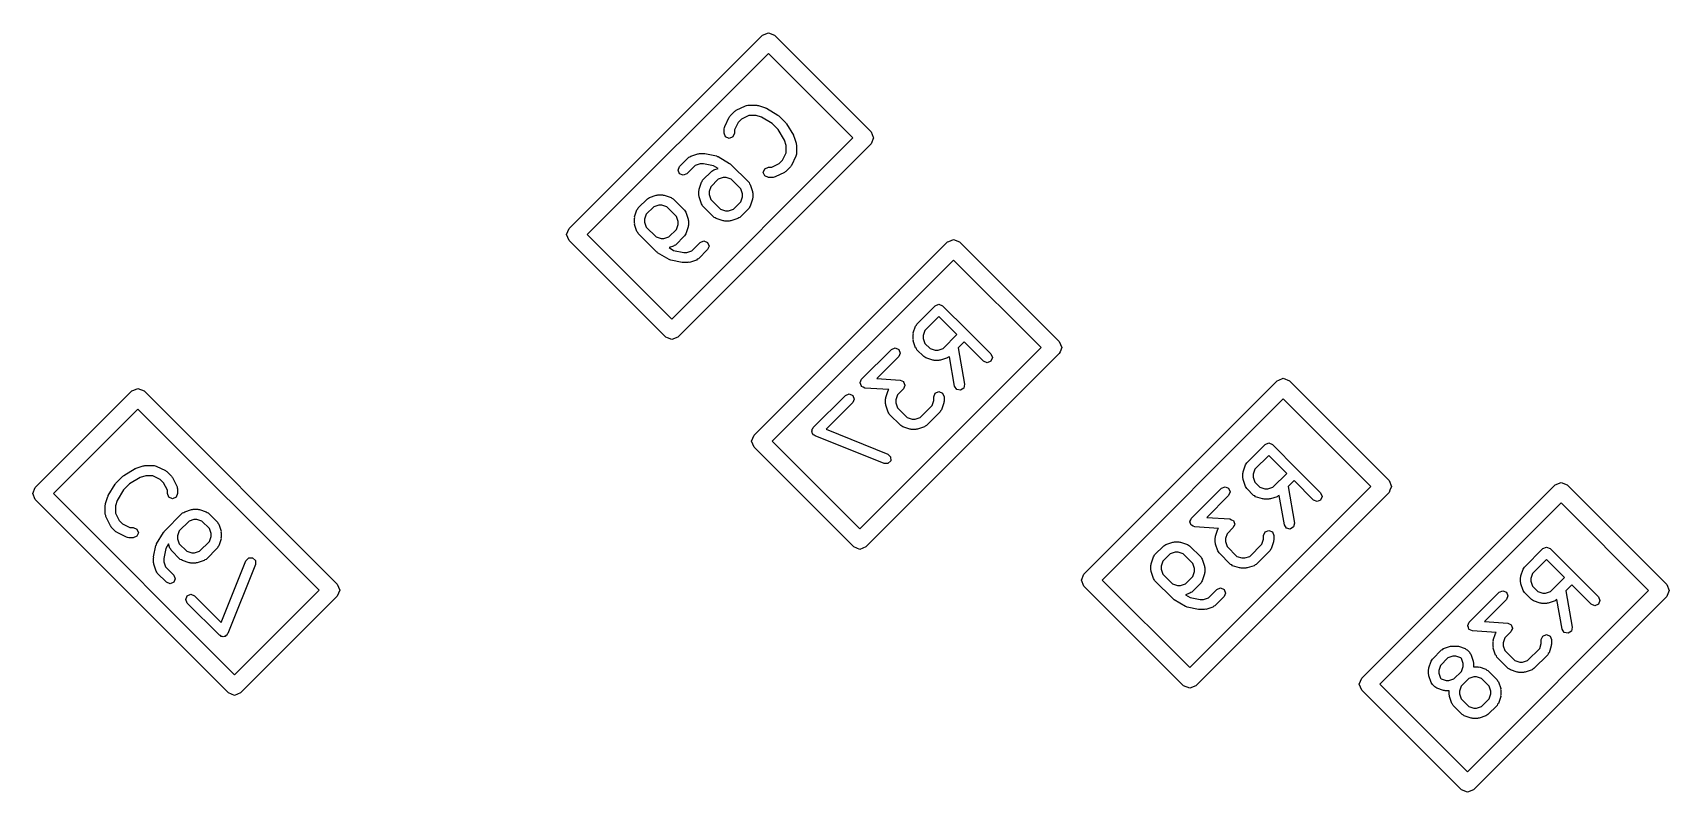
# Model space of a CAD drawing. Extents: x 4.38 to 7.6, y -5.24 to -1.85.
# Drawn here: x 4.7396 to 5.1167, y -2.3277 to -2.1526 of the extents above; entities that cross this region are included whole.
import ezdxf

# ---------------------------------------------------------------- set-up
doc = ezdxf.new("R2010")
doc.units = 0
doc.header["$MEASUREMENT"] = 0
doc.layers.add('BLACK', color=7, linetype='CONTINUOUS')

msp = doc.modelspace()

# ---------------------------------------------------------------- linework, layer by layer
at = {"layer": 'BLACK', "linetype": 'CONTINUOUS'}
for p, q in [((4.8632, -2.19774), (4.90774, -2.1532)), ((4.90774, -2.1532), (4.90914, -2.15262)), ((4.90914, -2.15262), (4.91053, -2.1532)), ((4.91053, -2.1532), (4.9328, -2.17547)), ((4.90914, -2.15738), (4.86738, -2.19914)), ((4.92862, -2.17686), (4.90914, -2.15738)), ((4.89906, -2.17422), (4.90013, -2.17209)), ((4.90013, -2.17209), (4.90027, -2.17197)), ((4.90027, -2.17197), (4.90035, -2.17179)), ((4.90035, -2.17179), (4.90141, -2.17073)), ((4.90141, -2.17073), (4.90159, -2.17065)), ((4.90159, -2.17065), (4.90171, -2.17051)), ((4.90171, -2.17051), (4.90383, -2.16944)), ((4.90464, -2.17168), (4.90294, -2.17253)), ((4.90383, -2.16944), (4.90411, -2.16943)), ((4.90411, -2.16943), (4.90436, -2.16932)), ((4.90436, -2.16932), (4.90648, -2.16932)), ((4.90629, -2.17168), (4.90464, -2.17168)), ((4.90758, -2.17211), (4.90629, -2.17168)), ((4.90648, -2.16932), (4.90666, -2.16939)), ((4.90666, -2.16939), (4.90686, -2.16938)), ((4.90686, -2.16938), (4.90845, -2.16991)), ((4.90845, -2.16991), (4.90855, -2.17)), ((4.90855, -2.17), (4.90868, -2.17002)), ((4.90868, -2.17002), (4.91133, -2.17161)), ((4.91133, -2.17161), (4.91142, -2.17173)), ((4.91142, -2.17173), (4.91156, -2.17179)), ((4.91156, -2.17179), (4.91315, -2.17338)), ((4.89894, -2.17474), (4.89905, -2.17449)), ((4.89894, -2.1758), (4.89894, -2.17474)), ((4.89929, -2.17664), (4.89894, -2.1758)), ((4.89905, -2.17449), (4.89906, -2.17422)), ((4.9013, -2.1758), (4.90096, -2.17664)), ((4.90215, -2.17332), (4.9013, -2.17502)), ((4.9013, -2.17502), (4.9013, -2.1758)), ((4.90294, -2.17253), (4.90215, -2.17332)), ((4.90999, -2.17356), (4.90758, -2.17211)), ((4.91138, -2.17495), (4.90999, -2.17356)), ((4.91283, -2.17736), (4.91138, -2.17495)), ((4.91315, -2.17338), (4.91321, -2.17352)), ((4.91321, -2.17352), (4.91333, -2.17361)), ((4.91333, -2.17361), (4.91492, -2.17626)), ((4.9328, -2.17547), (4.93331, -2.1767)), ((4.88686, -2.21862), (4.92862, -2.17686)), ((4.9328, -2.17826), (4.88826, -2.2228)), ((4.90012, -2.17699), (4.89929, -2.17664)), ((4.90096, -2.17664), (4.90012, -2.17699)), ((4.91326, -2.17865), (4.91283, -2.17736)), ((4.91326, -2.1803), (4.91326, -2.17865)), ((4.91492, -2.17626), (4.91494, -2.17639)), ((4.91494, -2.17639), (4.91503, -2.17649)), ((4.91503, -2.17649), (4.91556, -2.17808)), ((4.91556, -2.17808), (4.91554, -2.17828)), ((4.91554, -2.17828), (4.91562, -2.17846)), ((4.91562, -2.17846), (4.91562, -2.18058)), ((4.93338, -2.17686), (4.9328, -2.17826)), ((4.93331, -2.1767), (4.93338, -2.17686)), ((4.88868, -2.18345), (4.8908, -2.18133)), ((4.89227, -2.1832), (4.89035, -2.18512)), ((4.8908, -2.18133), (4.89106, -2.18123)), ((4.89106, -2.18123), (4.89126, -2.18105)), ((4.89126, -2.18105), (4.89285, -2.18052)), ((4.89342, -2.18282), (4.89227, -2.1832)), ((4.89285, -2.18052), (4.89305, -2.18053)), ((4.89305, -2.18053), (4.89323, -2.18046)), ((4.89323, -2.18046), (4.89429, -2.18046)), ((4.89417, -2.18282), (4.89342, -2.18282)), ((4.89651, -2.18329), (4.89417, -2.18282)), ((4.89429, -2.18046), (4.8944, -2.1805)), ((4.8944, -2.1805), (4.89452, -2.18048)), ((4.89452, -2.18048), (4.89717, -2.18101)), ((4.89754, -2.1839), (4.89651, -2.18329)), ((4.89717, -2.18101), (4.89734, -2.18112)), ((4.89734, -2.18112), (4.89755, -2.18115)), ((4.89755, -2.18115), (4.9002, -2.18275)), ((4.9002, -2.18275), (4.90029, -2.18287)), ((4.90029, -2.18287), (4.90043, -2.18292)), ((4.90043, -2.18292), (4.90467, -2.18716)), ((4.90992, -2.18364), (4.91162, -2.18279)), ((4.91162, -2.18279), (4.91241, -2.182)), ((4.91241, -2.182), (4.91326, -2.1803)), ((4.91429, -2.18335), (4.91421, -2.18353)), ((4.91443, -2.18323), (4.91429, -2.18335)), ((4.91549, -2.1811), (4.91443, -2.18323)), ((4.91551, -2.18083), (4.91549, -2.1811)), ((4.91562, -2.18058), (4.91551, -2.18083)), ((4.88833, -2.18429), (4.88868, -2.18345)), ((4.88868, -2.18512), (4.88833, -2.18429)), ((4.88952, -2.18547), (4.88868, -2.18512)), ((4.89035, -2.18512), (4.88952, -2.18547)), ((4.89317, -2.18869), (4.8937, -2.1871)), ((4.8937, -2.1871), (4.89388, -2.18689)), ((4.89388, -2.18689), (4.89398, -2.18663)), ((4.89398, -2.18663), (4.8961, -2.18451)), ((4.89758, -2.18638), (4.89585, -2.18811)), ((4.8961, -2.18451), (4.89636, -2.18441)), ((4.89636, -2.18441), (4.89657, -2.18423)), ((4.89657, -2.18423), (4.89754, -2.1839)), ((4.89872, -2.186), (4.89758, -2.18638)), ((4.8994, -2.186), (4.89872, -2.186)), ((4.90054, -2.18638), (4.8994, -2.186)), ((4.9028, -2.18864), (4.90054, -2.18638)), ((4.90467, -2.18716), (4.90477, -2.18742)), ((4.90795, -2.18482), (4.9083, -2.18398)), ((4.9083, -2.18565), (4.90795, -2.18482)), ((4.9083, -2.18398), (4.90914, -2.18364)), ((4.90914, -2.186), (4.9083, -2.18565)), ((4.90914, -2.18364), (4.90992, -2.18364)), ((4.9102, -2.186), (4.90914, -2.186)), ((4.91045, -2.18589), (4.9102, -2.186)), ((4.91072, -2.18587), (4.91045, -2.18589)), ((4.91285, -2.18481), (4.91072, -2.18587)), ((4.91297, -2.18467), (4.91285, -2.18481)), ((4.91315, -2.18459), (4.91297, -2.18467)), ((4.91421, -2.18353), (4.91315, -2.18459)), ((4.87914, -2.193), (4.88126, -2.19088)), ((4.88126, -2.19088), (4.88151, -2.19077)), ((4.88151, -2.19077), (4.88172, -2.19059)), ((4.88172, -2.19059), (4.88331, -2.19006)), ((4.88331, -2.19006), (4.8835, -2.19007)), ((4.8835, -2.19007), (4.88368, -2.19)), ((4.88368, -2.19), (4.88474, -2.19)), ((4.88474, -2.19), (4.88492, -2.19007)), ((4.88492, -2.19007), (4.88512, -2.19006)), ((4.88512, -2.19006), (4.88671, -2.19059)), ((4.88671, -2.19059), (4.88692, -2.19077)), ((4.88692, -2.19077), (4.88717, -2.19088)), ((4.88717, -2.19088), (4.88982, -2.19353)), ((4.89311, -2.18906), (4.89318, -2.18888)), ((4.89311, -2.19012), (4.89311, -2.18906)), ((4.89318, -2.1903), (4.89311, -2.19012)), ((4.89318, -2.18888), (4.89317, -2.18869)), ((4.89317, -2.19049), (4.89318, -2.1903)), ((4.8937, -2.19209), (4.89317, -2.19049)), ((4.89585, -2.18811), (4.89547, -2.18925)), ((4.89547, -2.18925), (4.89547, -2.18993)), ((4.89547, -2.18993), (4.89585, -2.19107)), ((4.90318, -2.18978), (4.9028, -2.18864)), ((4.9028, -2.1916), (4.90318, -2.19046)), ((4.90318, -2.19046), (4.90318, -2.18978)), ((4.90477, -2.18742), (4.90495, -2.18763)), ((4.90495, -2.18763), (4.90548, -2.18922)), ((4.90548, -2.18922), (4.90547, -2.18941)), ((4.90547, -2.18941), (4.90554, -2.18959)), ((4.90554, -2.19065), (4.90547, -2.19083)), ((4.90547, -2.19083), (4.90548, -2.19102)), ((4.90554, -2.18959), (4.90554, -2.19065)), ((4.87832, -2.19505), (4.87885, -2.19346)), ((4.87885, -2.19346), (4.87903, -2.19325)), ((4.87903, -2.19325), (4.87914, -2.193)), ((4.881, -2.19447), (4.88062, -2.19562)), ((4.88273, -2.19274), (4.881, -2.19447)), ((4.88387, -2.19236), (4.88273, -2.19274)), ((4.88455, -2.19236), (4.88387, -2.19236)), ((4.8857, -2.19274), (4.88455, -2.19236)), ((4.88795, -2.195), (4.8857, -2.19274)), ((4.88982, -2.19353), (4.88993, -2.19378)), ((4.88993, -2.19378), (4.89011, -2.19399)), ((4.89011, -2.19399), (4.89064, -2.19558)), ((4.89388, -2.19229), (4.8937, -2.19209)), ((4.89398, -2.19255), (4.89388, -2.19229)), ((4.89663, -2.1952), (4.89398, -2.19255)), ((4.89585, -2.19107), (4.89811, -2.19333)), ((4.89811, -2.19333), (4.89925, -2.19371)), ((4.89925, -2.19371), (4.89993, -2.19371)), ((4.89993, -2.19371), (4.90107, -2.19333)), ((4.90107, -2.19333), (4.9028, -2.1916)), ((4.90467, -2.19308), (4.90255, -2.1952)), ((4.90477, -2.19282), (4.90467, -2.19308)), ((4.90495, -2.19262), (4.90477, -2.19282)), ((4.90548, -2.19102), (4.90495, -2.19262)), ((4.86262, -2.19914), (4.8632, -2.19774)), ((4.87826, -2.19542), (4.87833, -2.19524)), ((4.87826, -2.19648), (4.87826, -2.19542)), ((4.87833, -2.19666), (4.87826, -2.19648)), ((4.87833, -2.19524), (4.87832, -2.19505)), ((4.87832, -2.19686), (4.87833, -2.19666)), ((4.87885, -2.19845), (4.87832, -2.19686)), ((4.87903, -2.19866), (4.87885, -2.19845)), ((4.88062, -2.19562), (4.88062, -2.19629)), ((4.88062, -2.19629), (4.881, -2.19744)), ((4.881, -2.19744), (4.88326, -2.19969)), ((4.88623, -2.19969), (4.88795, -2.19797)), ((4.88833, -2.19615), (4.88795, -2.195)), ((4.88795, -2.19797), (4.88833, -2.19682)), ((4.88833, -2.19682), (4.88833, -2.19615)), ((4.89064, -2.19739), (4.89011, -2.19898)), ((4.89064, -2.19558), (4.89062, -2.19577)), ((4.89062, -2.19577), (4.8907, -2.19595)), ((4.8907, -2.19701), (4.89062, -2.19719)), ((4.89062, -2.19719), (4.89064, -2.19739)), ((4.8907, -2.19595), (4.8907, -2.19701)), ((4.89689, -2.1953), (4.89663, -2.1952)), ((4.8971, -2.19548), (4.89689, -2.1953)), ((4.89869, -2.19601), (4.8971, -2.19548)), ((4.89888, -2.196), (4.89869, -2.19601)), ((4.89906, -2.19607), (4.89888, -2.196)), ((4.90012, -2.19607), (4.89906, -2.19607)), ((4.9003, -2.196), (4.90012, -2.19607)), ((4.90049, -2.19601), (4.9003, -2.196)), ((4.90209, -2.19548), (4.90049, -2.19601)), ((4.90229, -2.1953), (4.90209, -2.19548)), ((4.90255, -2.1952), (4.90229, -2.1953)), ((4.8632, -2.20053), (4.86262, -2.19914)), ((4.88547, -2.2228), (4.8632, -2.20053)), ((4.86738, -2.19914), (4.88686, -2.21862)), ((4.87914, -2.19891), (4.87903, -2.19866)), ((4.88338, -2.20315), (4.87914, -2.19891)), ((4.88326, -2.19969), (4.8844, -2.20008)), ((4.8844, -2.20008), (4.88508, -2.20008)), ((4.88508, -2.20008), (4.88623, -2.19969)), ((4.88724, -2.20185), (4.88627, -2.20217)), ((4.88627, -2.20217), (4.8873, -2.20279)), ((4.88745, -2.20167), (4.88724, -2.20185)), ((4.8877, -2.20156), (4.88745, -2.20167)), ((4.88982, -2.19944), (4.8877, -2.20156)), ((4.88993, -2.19919), (4.88982, -2.19944)), ((4.89011, -2.19898), (4.88993, -2.19919)), ((4.89153, -2.20288), (4.89345, -2.20095)), ((4.89345, -2.20095), (4.89429, -2.20061)), ((4.89429, -2.20061), (4.89512, -2.20095)), ((4.89512, -2.20095), (4.89547, -2.20179)), ((4.89547, -2.20179), (4.89512, -2.20262)), ((4.90585, -2.2454), (4.9504, -2.20085)), ((4.9504, -2.20085), (4.9507, -2.20073)), ((4.9507, -2.20073), (4.95179, -2.20028)), ((4.95179, -2.20028), (4.95318, -2.20085)), ((4.95318, -2.20085), (4.97615, -2.22382)), ((4.88352, -2.20321), (4.88338, -2.20315)), ((4.88361, -2.20333), (4.88352, -2.20321)), ((4.88626, -2.20492), (4.88361, -2.20333)), ((4.88646, -2.20495), (4.88626, -2.20492)), ((4.88663, -2.20507), (4.88646, -2.20495)), ((4.88928, -2.2056), (4.88663, -2.20507)), ((4.8873, -2.20279), (4.88963, -2.20326)), ((4.8894, -2.20557), (4.88928, -2.2056)), ((4.88952, -2.20562), (4.8894, -2.20557)), ((4.89058, -2.20562), (4.88952, -2.20562)), ((4.88963, -2.20326), (4.89038, -2.20326)), ((4.89038, -2.20326), (4.89153, -2.20288)), ((4.89076, -2.20554), (4.89058, -2.20562)), ((4.89095, -2.20556), (4.89076, -2.20554)), ((4.89254, -2.20503), (4.89095, -2.20556)), ((4.89275, -2.20485), (4.89254, -2.20503)), ((4.893, -2.20474), (4.89275, -2.20485)), ((4.89512, -2.20262), (4.893, -2.20474)), ((4.95179, -2.20503), (4.91003, -2.24679)), ((4.97197, -2.22521), (4.95179, -2.20503)), ((4.94335, -2.21979), (4.94759, -2.21555)), ((4.94759, -2.21555), (4.94842, -2.2152)), ((4.94842, -2.2152), (4.94926, -2.21555)), ((4.94926, -2.21555), (4.95509, -2.22138)), ((4.94253, -2.22184), (4.94306, -2.22025)), ((4.94306, -2.22025), (4.94324, -2.22004)), ((4.94324, -2.22004), (4.94335, -2.21979)), ((4.94842, -2.21805), (4.94521, -2.22126)), ((4.95259, -2.22221), (4.94842, -2.21805)), ((4.88588, -2.22297), (4.88547, -2.2228)), ((4.88686, -2.22338), (4.88588, -2.22297)), ((4.88826, -2.2228), (4.88686, -2.22338)), ((4.94247, -2.22221), (4.94254, -2.22203)), ((4.94247, -2.22327), (4.94247, -2.22221)), ((4.94254, -2.22345), (4.94247, -2.22327)), ((4.94254, -2.22203), (4.94253, -2.22184)), ((4.94253, -2.22365), (4.94254, -2.22345)), ((4.94306, -2.22524), (4.94253, -2.22365)), ((4.94521, -2.22126), (4.94483, -2.2224)), ((4.94483, -2.2224), (4.94483, -2.22308)), ((4.94483, -2.22308), (4.94521, -2.22423)), ((4.94521, -2.22423), (4.94641, -2.22542)), ((4.94938, -2.22542), (4.95259, -2.22221)), ((4.95426, -2.22388), (4.95288, -2.22526)), ((4.95872, -2.22835), (4.95426, -2.22388)), ((4.95509, -2.22138), (4.95509, -2.22138)), ((4.95509, -2.22138), (4.95509, -2.22138)), ((4.95509, -2.22138), (4.96039, -2.22668)), ((4.97615, -2.22382), (4.97672, -2.22521)), ((4.93021, -2.26697), (4.97197, -2.22521)), ((4.93062, -2.23251), (4.93751, -2.22562)), ((4.97615, -2.2266), (4.9316, -2.27115)), ((4.93918, -2.22729), (4.93413, -2.23234)), ((4.93751, -2.22562), (4.93835, -2.22527)), ((4.93835, -2.22527), (4.93918, -2.22562)), ((4.93918, -2.22562), (4.93953, -2.22646)), ((4.93953, -2.22646), (4.93918, -2.22729)), ((4.94324, -2.22545), (4.94306, -2.22524)), ((4.94335, -2.2257), (4.94324, -2.22545)), ((4.94494, -2.22729), (4.94335, -2.2257)), ((4.94519, -2.2274), (4.94494, -2.22729)), ((4.9454, -2.22758), (4.94519, -2.2274)), ((4.94699, -2.22811), (4.9454, -2.22758)), ((4.94641, -2.22542), (4.94755, -2.2258)), ((4.94718, -2.22809), (4.94699, -2.22811)), ((4.94736, -2.22817), (4.94718, -2.22809)), ((4.94842, -2.22817), (4.94736, -2.22817)), ((4.94755, -2.2258), (4.94823, -2.2258)), ((4.94823, -2.2258), (4.94938, -2.22542)), ((4.9486, -2.22809), (4.94842, -2.22817)), ((4.9488, -2.22811), (4.9486, -2.22809)), ((4.95039, -2.22758), (4.9488, -2.22811)), ((4.9506, -2.2274), (4.95039, -2.22758)), ((4.95084, -2.2273), (4.9506, -2.2274)), ((4.95203, -2.23408), (4.95084, -2.2273)), ((4.95288, -2.22526), (4.95436, -2.23367)), ((4.95956, -2.2287), (4.95872, -2.22835)), ((4.96039, -2.22835), (4.95956, -2.2287)), ((4.96039, -2.22668), (4.96074, -2.22752)), ((4.96074, -2.22752), (4.96039, -2.22835)), ((4.97633, -2.22615), (4.97615, -2.2266)), ((4.97672, -2.22521), (4.97633, -2.22615)), ((4.93413, -2.23234), (4.93949, -2.2327)), ((5.02677, -2.2327), (5.02779, -2.23228)), ((5.02779, -2.23228), (5.02918, -2.23285)), ((4.7402, -2.25747), (4.76247, -2.2352)), ((4.76247, -2.2352), (4.76288, -2.23503)), ((4.76288, -2.23503), (4.76386, -2.23462)), ((4.76386, -2.23462), (4.76526, -2.2352)), ((4.76526, -2.2352), (4.8098, -2.27974)), ((4.92691, -2.23623), (4.92774, -2.23588)), ((4.92774, -2.23588), (4.92858, -2.23623)), ((4.93027, -2.23335), (4.93029, -2.23331)), ((4.93043, -2.23373), (4.93027, -2.23335)), ((4.93028, -2.23327), (4.93046, -2.2329)), ((4.93029, -2.23331), (4.93028, -2.23327)), ((4.93057, -2.23413), (4.93043, -2.23373)), ((4.93046, -2.2329), (4.93062, -2.23251)), ((4.9306, -2.23415), (4.93057, -2.23413)), ((4.93062, -2.23418), (4.9306, -2.23415)), ((4.931, -2.23434), (4.93062, -2.23418)), ((4.93138, -2.23453), (4.931, -2.23434)), ((4.93687, -2.23489), (4.93138, -2.23453)), ((4.93617, -2.23669), (4.9367, -2.2351)), ((4.9367, -2.2351), (4.93687, -2.23489)), ((4.93885, -2.23611), (4.93847, -2.23725)), ((4.94024, -2.23471), (4.93885, -2.23611)), ((4.93949, -2.2327), (4.93986, -2.23288)), ((4.93986, -2.23288), (4.94024, -2.23304)), ((4.94024, -2.23304), (4.94026, -2.23308)), ((4.9404, -2.23433), (4.94024, -2.23471)), ((4.94026, -2.23308), (4.9403, -2.2331)), ((4.9403, -2.2331), (4.94043, -2.23349)), ((4.94059, -2.23396), (4.9404, -2.23433)), ((4.94043, -2.23349), (4.94059, -2.23388)), ((4.94059, -2.23388), (4.94057, -2.23392)), ((4.94057, -2.23392), (4.94059, -2.23396)), ((4.94724, -2.23653), (4.94759, -2.2357)), ((4.94759, -2.2357), (4.94842, -2.23535)), ((4.94842, -2.23535), (4.94926, -2.2357)), ((4.94926, -2.2357), (4.9496, -2.23653)), ((4.95252, -2.23485), (4.95203, -2.23408)), ((4.9534, -2.23504), (4.95252, -2.23485)), ((4.95416, -2.23456), (4.9534, -2.23504)), ((4.95436, -2.23367), (4.95416, -2.23456)), ((4.98185, -2.2774), (5.0264, -2.23285)), ((5.0264, -2.23285), (5.02677, -2.2327)), ((5.02918, -2.23285), (5.05215, -2.25582)), ((4.76386, -2.23938), (4.74438, -2.25886)), ((4.80562, -2.28114), (4.76386, -2.23938)), ((4.91948, -2.24365), (4.92691, -2.23623)), ((4.92858, -2.2379), (4.92242, -2.24405)), ((4.92858, -2.23623), (4.92892, -2.23706)), ((4.92892, -2.23706), (4.92858, -2.2379)), ((4.93611, -2.23706), (4.93618, -2.23688)), ((4.93611, -2.23812), (4.93611, -2.23706)), ((4.93618, -2.2383), (4.93611, -2.23812)), ((4.93618, -2.23688), (4.93617, -2.23669)), ((4.93617, -2.23849), (4.93618, -2.2383)), ((4.9367, -2.24009), (4.93617, -2.23849)), ((4.93847, -2.23725), (4.93847, -2.23793)), ((4.93847, -2.23793), (4.93885, -2.23907)), ((4.93885, -2.23907), (4.94111, -2.24133)), ((4.94407, -2.24133), (4.94686, -2.23854)), ((4.94686, -2.23854), (4.94724, -2.2374)), ((4.94724, -2.2374), (4.94724, -2.23653)), ((4.94883, -2.23976), (4.94873, -2.24002)), ((4.94901, -2.23956), (4.94883, -2.23976)), ((4.94954, -2.23796), (4.94901, -2.23956)), ((4.9496, -2.23759), (4.94953, -2.23777)), ((4.94953, -2.23777), (4.94954, -2.23796)), ((4.9496, -2.23653), (4.9496, -2.23759)), ((5.02779, -2.23703), (4.98603, -2.27879)), ((5.04797, -2.25721), (5.02779, -2.23703)), ((4.91939, -2.24387), (4.91948, -2.24365)), ((4.93688, -2.24029), (4.9367, -2.24009)), ((4.93698, -2.24055), (4.93688, -2.24029)), ((4.93963, -2.2432), (4.93698, -2.24055)), ((4.93989, -2.2433), (4.93963, -2.2432)), ((4.9401, -2.24348), (4.93989, -2.2433)), ((4.94169, -2.24401), (4.9401, -2.24348)), ((4.94111, -2.24133), (4.94225, -2.24171)), ((4.94225, -2.24171), (4.94293, -2.24171)), ((4.94293, -2.24171), (4.94407, -2.24133)), ((4.94509, -2.24348), (4.94349, -2.24401)), ((4.94529, -2.2433), (4.94509, -2.24348)), ((4.94555, -2.2432), (4.94529, -2.2433)), ((4.94873, -2.24002), (4.94555, -2.2432)), ((4.90528, -2.24679), (4.90585, -2.2454)), ((4.90585, -2.24818), (4.90528, -2.24679)), ((4.91003, -2.24679), (4.93021, -2.26697)), ((4.91914, -2.24448), (4.91923, -2.24427)), ((4.91923, -2.24471), (4.91914, -2.24448)), ((4.91922, -2.24405), (4.91939, -2.24387)), ((4.91923, -2.24427), (4.91922, -2.24405)), ((4.91923, -2.24495), (4.91923, -2.24471)), ((4.9194, -2.24511), (4.91923, -2.24495)), ((4.91948, -2.24532), (4.9194, -2.24511)), ((4.91971, -2.24541), (4.91948, -2.24532)), ((4.91988, -2.24558), (4.91971, -2.24541)), ((4.93579, -2.25194), (4.91988, -2.24558)), ((4.92242, -2.24405), (4.93667, -2.24975)), ((4.94188, -2.244), (4.94169, -2.24401)), ((4.94206, -2.24407), (4.94188, -2.244)), ((4.94312, -2.24407), (4.94206, -2.24407)), ((4.9433, -2.244), (4.94312, -2.24407)), ((4.94349, -2.24401), (4.9433, -2.244)), ((5.02359, -2.24755), (5.02442, -2.2472)), ((5.02442, -2.2472), (5.02526, -2.24755)), ((4.92882, -2.27115), (4.90585, -2.24818)), ((4.93667, -2.24975), (4.93731, -2.25038)), ((4.93731, -2.25038), (4.93732, -2.25129)), ((5.01935, -2.25179), (5.02359, -2.24755)), ((5.02442, -2.25005), (5.02121, -2.25326)), ((5.02859, -2.25421), (5.02442, -2.25005)), ((5.02526, -2.24755), (5.03109, -2.25338)), ((4.75879, -2.25644), (4.76038, -2.25485)), ((4.76038, -2.25485), (4.76052, -2.25479)), ((4.76052, -2.25479), (4.76061, -2.25467)), ((4.76061, -2.25467), (4.76326, -2.25308)), ((4.76326, -2.25308), (4.76339, -2.25306)), ((4.76339, -2.25306), (4.76349, -2.25297)), ((4.76349, -2.25297), (4.76508, -2.25244)), ((4.76565, -2.25474), (4.76436, -2.25517)), ((4.76508, -2.25244), (4.76528, -2.25246)), ((4.76528, -2.25246), (4.76546, -2.25238)), ((4.76546, -2.25238), (4.76758, -2.25238)), ((4.7673, -2.25474), (4.76565, -2.25474)), ((4.769, -2.25559), (4.7673, -2.25474)), ((4.76758, -2.25238), (4.76783, -2.25249)), ((4.76783, -2.25249), (4.7681, -2.25251)), ((4.7681, -2.25251), (4.77023, -2.25357)), ((4.77023, -2.25357), (4.77035, -2.25371)), ((4.77035, -2.25371), (4.77053, -2.25379)), ((4.77053, -2.25379), (4.77159, -2.25485)), ((4.77159, -2.25485), (4.77167, -2.25503)), ((4.77167, -2.25503), (4.77181, -2.25515)), ((4.93669, -2.25193), (4.93579, -2.25194)), ((4.93732, -2.25129), (4.93669, -2.25193)), ((5.01847, -2.25421), (5.01854, -2.25403)), ((5.01847, -2.25527), (5.01847, -2.25421)), ((5.01853, -2.25384), (5.01906, -2.25225)), ((5.01854, -2.25403), (5.01853, -2.25384)), ((5.01906, -2.25225), (5.01924, -2.25204)), ((5.01924, -2.25204), (5.01935, -2.25179)), ((5.02121, -2.25326), (5.02083, -2.2544)), ((5.02083, -2.2544), (5.02083, -2.25508)), ((5.02538, -2.25742), (5.02859, -2.25421)), ((5.03109, -2.25338), (5.03109, -2.25338)), ((5.03109, -2.25338), (5.03109, -2.25338)), ((5.03109, -2.25338), (5.03639, -2.25868)), ((4.73962, -2.25886), (4.7402, -2.25747)), ((4.75702, -2.25932), (4.75861, -2.25667)), ((4.75861, -2.25667), (4.75873, -2.25658)), ((4.75873, -2.25658), (4.75879, -2.25644)), ((4.76056, -2.25801), (4.75911, -2.26042)), ((4.76195, -2.25662), (4.76056, -2.25801)), ((4.76436, -2.25517), (4.76195, -2.25662)), ((4.76979, -2.25638), (4.769, -2.25559)), ((4.77064, -2.25808), (4.76979, -2.25638)), ((4.77064, -2.25886), (4.77064, -2.25808)), ((4.77181, -2.25515), (4.77287, -2.25728)), ((4.77287, -2.25728), (4.77289, -2.25755)), ((4.77289, -2.25755), (4.773, -2.2578)), ((4.773, -2.2578), (4.773, -2.25886)), ((5.00621, -2.29897), (5.04797, -2.25721)), ((5.00662, -2.26451), (5.01351, -2.25762)), ((5.05215, -2.2586), (5.0076, -2.30315)), ((5.01351, -2.25762), (5.01435, -2.25727)), ((5.01435, -2.25727), (5.01518, -2.25762)), ((5.01518, -2.25762), (5.01553, -2.25846)), ((5.01553, -2.25846), (5.01518, -2.25929)), ((5.01854, -2.25545), (5.01847, -2.25527)), ((5.01853, -2.25565), (5.01854, -2.25545)), ((5.01906, -2.25724), (5.01853, -2.25565)), ((5.01924, -2.25745), (5.01906, -2.25724)), ((5.01935, -2.2577), (5.01924, -2.25745)), ((5.02094, -2.25929), (5.01935, -2.2577)), ((5.02083, -2.25508), (5.02121, -2.25623)), ((5.02121, -2.25623), (5.02241, -2.25742)), ((5.02241, -2.25742), (5.02355, -2.2578)), ((5.02355, -2.2578), (5.02423, -2.2578)), ((5.02423, -2.2578), (5.02538, -2.25742)), ((5.03026, -2.25588), (5.02888, -2.25726)), ((5.02888, -2.25726), (5.03036, -2.26567)), ((5.03472, -2.26035), (5.03026, -2.25588)), ((5.03639, -2.25868), (5.03674, -2.25952)), ((5.04585, -2.3014), (5.0904, -2.25685)), ((5.05215, -2.25582), (5.05272, -2.25721)), ((5.05235, -2.25811), (5.05215, -2.2586)), ((5.05272, -2.25721), (5.05235, -2.25811)), ((5.0904, -2.25685), (5.09179, -2.25628)), ((5.09179, -2.25628), (5.09318, -2.25685)), ((5.09318, -2.25685), (5.11615, -2.27982)), ((4.7402, -2.26026), (4.73962, -2.25886)), ((4.78474, -2.3048), (4.7402, -2.26026)), ((4.74438, -2.25886), (4.78614, -2.30062)), ((4.75632, -2.26152), (4.75639, -2.26134)), ((4.75632, -2.26364), (4.75632, -2.26152)), ((4.75638, -2.26114), (4.75691, -2.25955)), ((4.75639, -2.26134), (4.75638, -2.26114)), ((4.75691, -2.25955), (4.757, -2.25945)), ((4.757, -2.25945), (4.75702, -2.25932)), ((4.75911, -2.26042), (4.75868, -2.26171)), ((4.75868, -2.26171), (4.75868, -2.26336)), ((4.77098, -2.2597), (4.77064, -2.25886)), ((4.77182, -2.26005), (4.77098, -2.2597)), ((4.77265, -2.2597), (4.77182, -2.26005)), ((4.773, -2.25886), (4.77265, -2.2597)), ((4.77463, -2.26305), (4.77622, -2.26252)), ((4.77622, -2.26252), (4.77641, -2.26253)), ((4.77641, -2.26253), (4.77659, -2.26246)), ((4.77659, -2.26246), (4.77765, -2.26246)), ((4.77765, -2.26246), (4.77783, -2.26253)), ((4.77783, -2.26253), (4.77802, -2.26252)), ((4.77802, -2.26252), (4.77962, -2.26305)), ((5.01518, -2.25929), (5.01013, -2.26434)), ((5.02119, -2.2594), (5.02094, -2.25929)), ((5.0214, -2.25958), (5.02119, -2.2594)), ((5.02299, -2.26011), (5.0214, -2.25958)), ((5.02318, -2.26009), (5.02299, -2.26011)), ((5.02336, -2.26017), (5.02318, -2.26009)), ((5.02442, -2.26017), (5.02336, -2.26017)), ((5.0246, -2.26009), (5.02442, -2.26017)), ((5.0248, -2.26011), (5.0246, -2.26009)), ((5.02639, -2.25958), (5.0248, -2.26011)), ((5.0266, -2.2594), (5.02639, -2.25958)), ((5.02684, -2.2593), (5.0266, -2.2594)), ((5.02803, -2.26608), (5.02684, -2.2593)), ((5.03556, -2.2607), (5.03472, -2.26035)), ((5.03639, -2.26035), (5.03556, -2.2607)), ((5.03674, -2.25952), (5.03639, -2.26035)), ((5.09179, -2.26103), (5.05003, -2.30279)), ((5.11197, -2.28121), (5.09179, -2.26103)), ((4.75643, -2.26389), (4.75632, -2.26364)), ((4.75644, -2.26417), (4.75643, -2.26389)), ((4.75751, -2.26629), (4.75644, -2.26417)), ((4.75765, -2.26641), (4.75751, -2.26629)), ((4.75868, -2.26336), (4.75953, -2.26506)), ((4.75953, -2.26506), (4.76032, -2.26585)), ((4.76032, -2.26585), (4.76202, -2.2667)), ((4.76992, -2.26757), (4.77416, -2.26333)), ((4.77564, -2.2652), (4.77338, -2.26746)), ((4.77416, -2.26333), (4.77442, -2.26323)), ((4.77442, -2.26323), (4.77463, -2.26305)), ((4.77678, -2.26482), (4.77564, -2.2652)), ((4.77746, -2.26482), (4.77678, -2.26482)), ((4.7786, -2.2652), (4.77746, -2.26482)), ((4.78033, -2.26693), (4.7786, -2.2652)), ((4.77962, -2.26305), (4.77982, -2.26323)), ((4.77982, -2.26323), (4.78008, -2.26333)), ((4.78008, -2.26333), (4.7822, -2.26545)), ((4.7822, -2.26545), (4.7823, -2.26571)), ((4.7823, -2.26571), (4.78248, -2.26591)), ((4.78248, -2.26591), (4.78301, -2.26751)), ((5.00627, -2.26535), (5.00629, -2.26531)), ((5.00643, -2.26573), (5.00627, -2.26535)), ((5.00628, -2.26527), (5.00646, -2.2649)), ((5.00629, -2.26531), (5.00628, -2.26527)), ((5.00657, -2.26613), (5.00643, -2.26573)), ((5.00646, -2.2649), (5.00662, -2.26451)), ((5.0066, -2.26615), (5.00657, -2.26613)), ((5.00662, -2.26618), (5.0066, -2.26615)), ((5.007, -2.26634), (5.00662, -2.26618)), ((5.00738, -2.26653), (5.007, -2.26634)), ((5.01013, -2.26434), (5.01549, -2.2647)), ((5.01549, -2.2647), (5.01586, -2.26488)), ((5.01586, -2.26488), (5.01624, -2.26504)), ((5.01624, -2.26504), (5.01626, -2.26508)), ((5.0164, -2.26633), (5.01624, -2.26671)), ((5.01626, -2.26508), (5.0163, -2.2651)), ((5.0163, -2.2651), (5.01643, -2.26549)), ((5.01659, -2.26596), (5.0164, -2.26633)), ((5.01643, -2.26549), (5.01659, -2.26588)), ((5.01659, -2.26588), (5.01657, -2.26592)), ((5.01657, -2.26592), (5.01659, -2.26596)), ((5.02852, -2.26685), (5.02803, -2.26608)), ((5.03036, -2.26567), (5.03016, -2.26656)), ((4.75773, -2.26659), (4.75765, -2.26641)), ((4.75879, -2.26765), (4.75773, -2.26659)), ((4.75897, -2.26773), (4.75879, -2.26765)), ((4.75909, -2.26787), (4.75897, -2.26773)), ((4.76122, -2.26894), (4.75909, -2.26787)), ((4.76149, -2.26895), (4.76122, -2.26894)), ((4.76174, -2.26906), (4.76149, -2.26895)), ((4.7628, -2.26906), (4.76174, -2.26906)), ((4.76202, -2.2667), (4.7628, -2.2667)), ((4.7628, -2.2667), (4.76364, -2.26704)), ((4.76364, -2.26871), (4.7628, -2.26906)), ((4.76364, -2.26704), (4.76398, -2.26788)), ((4.76398, -2.26788), (4.76364, -2.26871)), ((4.76815, -2.27045), (4.76975, -2.2678)), ((4.76975, -2.2678), (4.76987, -2.26771)), ((4.76987, -2.26771), (4.76992, -2.26757)), ((4.77338, -2.26746), (4.773, -2.2686)), ((4.773, -2.2686), (4.773, -2.26928)), ((4.773, -2.26928), (4.77338, -2.27042)), ((4.77807, -2.27215), (4.78033, -2.26989)), ((4.78071, -2.26807), (4.78033, -2.26693)), ((4.78033, -2.26989), (4.78071, -2.26875)), ((4.78071, -2.26875), (4.78071, -2.26807)), ((4.78301, -2.26931), (4.78248, -2.2709)), ((4.78301, -2.26751), (4.783, -2.2677)), ((4.783, -2.2677), (4.78307, -2.26788)), ((4.78307, -2.26894), (4.783, -2.26912)), ((4.783, -2.26912), (4.78301, -2.26931)), ((4.78307, -2.26788), (4.78307, -2.26894)), ((5.00072, -2.27059), (5.00231, -2.27006)), ((5.00231, -2.27006), (5.0025, -2.27007)), ((5.0025, -2.27007), (5.00268, -2.27)), ((5.00268, -2.27), (5.00374, -2.27)), ((5.00374, -2.27), (5.00392, -2.27007)), ((5.00392, -2.27007), (5.00412, -2.27006)), ((5.00412, -2.27006), (5.00571, -2.27059)), ((5.01287, -2.26689), (5.00738, -2.26653)), ((5.01211, -2.26906), (5.01218, -2.26888)), ((5.01211, -2.27012), (5.01211, -2.26906)), ((5.01218, -2.2703), (5.01211, -2.27012)), ((5.01217, -2.26869), (5.0127, -2.2671)), ((5.01218, -2.26888), (5.01217, -2.26869)), ((5.0127, -2.2671), (5.01287, -2.26689)), ((5.01485, -2.26811), (5.01447, -2.26925)), ((5.01447, -2.26925), (5.01447, -2.26993)), ((5.01447, -2.26993), (5.01485, -2.27107)), ((5.01624, -2.26671), (5.01485, -2.26811)), ((5.02286, -2.27054), (5.02324, -2.2694)), ((5.02324, -2.26853), (5.02359, -2.2677)), ((5.02324, -2.2694), (5.02324, -2.26853)), ((5.02359, -2.2677), (5.02442, -2.26735)), ((5.02442, -2.26735), (5.02526, -2.2677)), ((5.02554, -2.26996), (5.02501, -2.27156)), ((5.02526, -2.2677), (5.0256, -2.26853)), ((5.0256, -2.26959), (5.02553, -2.26977)), ((5.02553, -2.26977), (5.02554, -2.26996)), ((5.0256, -2.26853), (5.0256, -2.26959)), ((5.0294, -2.26704), (5.02852, -2.26685)), ((5.03016, -2.26656), (5.0294, -2.26704)), ((4.76746, -2.27371), (4.7675, -2.2736)), ((4.76746, -2.27477), (4.76746, -2.27371)), ((4.76748, -2.27348), (4.76801, -2.27083)), ((4.7675, -2.2736), (4.76748, -2.27348)), ((4.76801, -2.27083), (4.76812, -2.27066)), ((4.76812, -2.27066), (4.76815, -2.27045)), ((4.77029, -2.27149), (4.76982, -2.27383)), ((4.76982, -2.27383), (4.76982, -2.27458)), ((4.7709, -2.27046), (4.77029, -2.27149)), ((4.77123, -2.27143), (4.7709, -2.27046)), ((4.77141, -2.27164), (4.77123, -2.27143)), ((4.77151, -2.2719), (4.77141, -2.27164)), ((4.77363, -2.27402), (4.77151, -2.2719)), ((4.77338, -2.27042), (4.77511, -2.27215)), ((4.77511, -2.27215), (4.77625, -2.27253)), ((4.77625, -2.27253), (4.77693, -2.27253)), ((4.77693, -2.27253), (4.77807, -2.27215)), ((4.7822, -2.27137), (4.77955, -2.27402)), ((4.7823, -2.27111), (4.7822, -2.27137)), ((4.78248, -2.2709), (4.7823, -2.27111)), ((4.78875, -2.27433), (4.78938, -2.27369)), ((4.78938, -2.27369), (4.79029, -2.27368)), ((4.79029, -2.27368), (4.79093, -2.27431)), ((4.93021, -2.27172), (4.92882, -2.27115)), ((4.9316, -2.27115), (4.93021, -2.27172)), ((4.99732, -2.27505), (4.99785, -2.27346)), ((4.99785, -2.27346), (4.99803, -2.27325)), ((4.99803, -2.27325), (4.99814, -2.273)), ((4.99814, -2.273), (5.00026, -2.27088)), ((5.00173, -2.27274), (5, -2.27447)), ((5.00026, -2.27088), (5.00051, -2.27077)), ((5.00051, -2.27077), (5.00072, -2.27059)), ((5.00287, -2.27236), (5.00173, -2.27274)), ((5.00355, -2.27236), (5.00287, -2.27236)), ((5.0047, -2.27274), (5.00355, -2.27236)), ((5.00695, -2.275), (5.0047, -2.27274)), ((5.00571, -2.27059), (5.00592, -2.27077)), ((5.00592, -2.27077), (5.00617, -2.27088)), ((5.00617, -2.27088), (5.00882, -2.27353)), ((5.00882, -2.27353), (5.00893, -2.27378)), ((5.00893, -2.27378), (5.00911, -2.27399)), ((5.01217, -2.27049), (5.01218, -2.2703)), ((5.0127, -2.27209), (5.01217, -2.27049)), ((5.01288, -2.27229), (5.0127, -2.27209)), ((5.01298, -2.27255), (5.01288, -2.27229)), ((5.01563, -2.2752), (5.01298, -2.27255)), ((5.01485, -2.27107), (5.01711, -2.27333)), ((5.01711, -2.27333), (5.01825, -2.27371)), ((5.01825, -2.27371), (5.01893, -2.27371)), ((5.01893, -2.27371), (5.02007, -2.27333)), ((5.02007, -2.27333), (5.02286, -2.27054)), ((5.02473, -2.27202), (5.02155, -2.2752)), ((5.02483, -2.27176), (5.02473, -2.27202)), ((5.02501, -2.27156), (5.02483, -2.27176)), ((5.08335, -2.27579), (5.08759, -2.27155)), ((5.08759, -2.27155), (5.08842, -2.2712)), ((5.08842, -2.2712), (5.08926, -2.27155)), ((5.08926, -2.27155), (5.09509, -2.27738)), ((4.76753, -2.27495), (4.76746, -2.27477)), ((4.76752, -2.27515), (4.76753, -2.27495)), ((4.76805, -2.27674), (4.76752, -2.27515)), ((4.76823, -2.27694), (4.76805, -2.27674)), ((4.76833, -2.2772), (4.76823, -2.27694)), ((4.77045, -2.27932), (4.76833, -2.2772)), ((4.76982, -2.27458), (4.7702, -2.27573)), ((4.7702, -2.27573), (4.77212, -2.27765)), ((4.77212, -2.27765), (4.77247, -2.27848)), ((4.77389, -2.27412), (4.77363, -2.27402)), ((4.7741, -2.2743), (4.77389, -2.27412)), ((4.77569, -2.27483), (4.7741, -2.2743)), ((4.77588, -2.27482), (4.77569, -2.27483)), ((4.77606, -2.27489), (4.77588, -2.27482)), ((4.77712, -2.27489), (4.77606, -2.27489)), ((4.7773, -2.27482), (4.77712, -2.27489)), ((4.77749, -2.27483), (4.7773, -2.27482)), ((4.77909, -2.2743), (4.77749, -2.27483)), ((4.77929, -2.27412), (4.77909, -2.2743)), ((4.77955, -2.27402), (4.77929, -2.27412)), ((4.78305, -2.28858), (4.78875, -2.27433)), ((4.79094, -2.27521), (4.78458, -2.29112)), ((4.79093, -2.27431), (4.79094, -2.27521)), ((4.98128, -2.27879), (4.98185, -2.2774)), ((4.99726, -2.27542), (4.99733, -2.27524)), ((4.99726, -2.27648), (4.99726, -2.27542)), ((4.99733, -2.27666), (4.99726, -2.27648)), ((4.99733, -2.27524), (4.99732, -2.27505)), ((4.99732, -2.27686), (4.99733, -2.27666)), ((4.99785, -2.27845), (4.99732, -2.27686)), ((5, -2.27447), (4.99962, -2.27562)), ((4.99962, -2.27562), (4.99962, -2.27629)), ((4.99962, -2.27629), (5, -2.27744)), ((5, -2.27744), (5.00226, -2.27969)), ((5.00733, -2.27615), (5.00695, -2.275)), ((5.00695, -2.27797), (5.00733, -2.27682)), ((5.00733, -2.27682), (5.00733, -2.27615)), ((5.00911, -2.27399), (5.00964, -2.27558)), ((5.00964, -2.27739), (5.00911, -2.27898)), ((5.00964, -2.27558), (5.00962, -2.27577)), ((5.00962, -2.27577), (5.0097, -2.27595)), ((5.0097, -2.27701), (5.00962, -2.27719)), ((5.00962, -2.27719), (5.00964, -2.27739)), ((5.0097, -2.27595), (5.0097, -2.27701)), ((5.01589, -2.2753), (5.01563, -2.2752)), ((5.0161, -2.27548), (5.01589, -2.2753)), ((5.01769, -2.27601), (5.0161, -2.27548)), ((5.01788, -2.276), (5.01769, -2.27601)), ((5.01806, -2.27607), (5.01788, -2.276)), ((5.01912, -2.27607), (5.01806, -2.27607)), ((5.0193, -2.276), (5.01912, -2.27607)), ((5.01949, -2.27601), (5.0193, -2.276)), ((5.02109, -2.27548), (5.01949, -2.27601)), ((5.02129, -2.2753), (5.02109, -2.27548)), ((5.02155, -2.2752), (5.02129, -2.2753)), ((5.08253, -2.27784), (5.08306, -2.27625)), ((5.08306, -2.27625), (5.08324, -2.27604)), ((5.08324, -2.27604), (5.08335, -2.27579)), ((5.08521, -2.27726), (5.08483, -2.2784)), ((5.08842, -2.27405), (5.08521, -2.27726)), ((5.09259, -2.27821), (5.08842, -2.27405)), ((5.09509, -2.27738), (5.09509, -2.27738)), ((5.09509, -2.27738), (5.09509, -2.27738)), ((5.09509, -2.27738), (5.10039, -2.28268)), ((4.77129, -2.27967), (4.77045, -2.27932)), ((4.77212, -2.27932), (4.77129, -2.27967)), ((4.77247, -2.27848), (4.77212, -2.27932)), ((4.78614, -2.30062), (4.80562, -2.28114)), ((4.8098, -2.27974), (4.81038, -2.28114)), ((4.81038, -2.28114), (4.8098, -2.28253)), ((4.98185, -2.28018), (4.98128, -2.27879)), ((5.00482, -2.30315), (4.98185, -2.28018)), ((4.98603, -2.27879), (5.00621, -2.29897)), ((4.99803, -2.27866), (4.99785, -2.27845)), ((4.99814, -2.27891), (4.99803, -2.27866)), ((5.00238, -2.28315), (4.99814, -2.27891)), ((5.00226, -2.27969), (5.0034, -2.28008)), ((5.0034, -2.28008), (5.00408, -2.28008)), ((5.00408, -2.28008), (5.00523, -2.27969)), ((5.00523, -2.27969), (5.00695, -2.27797)), ((5.00882, -2.27944), (5.0067, -2.28156)), ((5.00893, -2.27919), (5.00882, -2.27944)), ((5.00911, -2.27898), (5.00893, -2.27919)), ((5.01053, -2.28288), (5.01245, -2.28095)), ((5.01245, -2.28095), (5.01329, -2.28061)), ((5.01329, -2.28061), (5.01412, -2.28095)), ((5.01412, -2.28095), (5.01447, -2.28179)), ((5.07021, -2.32297), (5.11197, -2.28121)), ((5.07751, -2.28162), (5.07835, -2.28127)), ((5.07835, -2.28127), (5.07918, -2.28162)), ((5.08247, -2.27821), (5.08254, -2.27803)), ((5.08247, -2.27927), (5.08247, -2.27821)), ((5.08254, -2.27945), (5.08247, -2.27927)), ((5.08254, -2.27803), (5.08253, -2.27784)), ((5.08253, -2.27965), (5.08254, -2.27945)), ((5.08306, -2.28124), (5.08253, -2.27965)), ((5.08324, -2.28145), (5.08306, -2.28124)), ((5.08335, -2.2817), (5.08324, -2.28145)), ((5.08483, -2.2784), (5.08483, -2.27908)), ((5.08483, -2.27908), (5.08521, -2.28023)), ((5.08521, -2.28023), (5.08641, -2.28142)), ((5.08641, -2.28142), (5.08755, -2.2818)), ((5.08823, -2.2818), (5.08938, -2.28142)), ((5.08938, -2.28142), (5.09259, -2.27821)), ((5.09426, -2.27988), (5.09288, -2.28126)), ((5.09288, -2.28126), (5.09436, -2.28967)), ((5.09872, -2.28435), (5.09426, -2.27988)), ((5.11615, -2.27982), (5.11672, -2.28121)), ((5.11672, -2.28121), (5.11626, -2.28233)), ((4.77488, -2.28326), (4.77523, -2.28242)), ((4.77523, -2.28409), (4.77488, -2.28326)), ((4.77523, -2.28242), (4.77606, -2.28208)), ((4.78265, -2.29152), (4.77523, -2.28409)), ((4.77606, -2.28208), (4.7769, -2.28242)), ((4.7769, -2.28242), (4.78305, -2.28858)), ((4.8098, -2.28253), (4.78753, -2.3048)), ((5.00252, -2.28321), (5.00238, -2.28315)), ((5.00261, -2.28333), (5.00252, -2.28321)), ((5.00526, -2.28492), (5.00261, -2.28333)), ((5.00546, -2.28495), (5.00526, -2.28492)), ((5.00624, -2.28185), (5.00527, -2.28217)), ((5.00527, -2.28217), (5.0063, -2.28279)), ((5.00563, -2.28507), (5.00546, -2.28495)), ((5.00828, -2.2856), (5.00563, -2.28507)), ((5.00645, -2.28167), (5.00624, -2.28185)), ((5.0063, -2.28279), (5.00863, -2.28326)), ((5.0067, -2.28156), (5.00645, -2.28167)), ((5.00863, -2.28326), (5.00938, -2.28326)), ((5.00938, -2.28326), (5.01053, -2.28288)), ((5.01154, -2.28503), (5.00995, -2.28556)), ((5.01175, -2.28485), (5.01154, -2.28503)), ((5.012, -2.28474), (5.01175, -2.28485)), ((5.01412, -2.28262), (5.012, -2.28474)), ((5.01447, -2.28179), (5.01412, -2.28262)), ((5.07062, -2.28851), (5.07751, -2.28162)), ((5.11615, -2.2826), (5.0716, -2.32715)), ((5.07918, -2.28329), (5.07413, -2.28834)), ((5.07918, -2.28162), (5.07953, -2.28246)), ((5.07953, -2.28246), (5.07918, -2.28329)), ((5.08494, -2.28329), (5.08335, -2.2817)), ((5.08519, -2.2834), (5.08494, -2.28329)), ((5.0854, -2.28358), (5.08519, -2.2834)), ((5.08699, -2.28411), (5.0854, -2.28358)), ((5.08718, -2.28409), (5.08699, -2.28411)), ((5.08736, -2.28417), (5.08718, -2.28409)), ((5.08842, -2.28417), (5.08736, -2.28417)), ((5.08755, -2.2818), (5.08823, -2.2818)), ((5.0886, -2.28409), (5.08842, -2.28417)), ((5.0888, -2.28411), (5.0886, -2.28409)), ((5.09039, -2.28358), (5.0888, -2.28411)), ((5.0906, -2.2834), (5.09039, -2.28358)), ((5.09084, -2.2833), (5.0906, -2.2834)), ((5.09203, -2.29008), (5.09084, -2.2833)), ((5.09956, -2.2847), (5.09872, -2.28435)), ((5.10039, -2.28435), (5.09956, -2.2847)), ((5.10039, -2.28268), (5.10074, -2.28352)), ((5.10074, -2.28352), (5.10039, -2.28435)), ((5.11626, -2.28233), (5.11615, -2.2826)), ((5.0084, -2.28557), (5.00828, -2.2856)), ((5.00852, -2.28562), (5.0084, -2.28557)), ((5.00958, -2.28562), (5.00852, -2.28562)), ((5.00976, -2.28554), (5.00958, -2.28562)), ((5.00995, -2.28556), (5.00976, -2.28554)), ((5.07028, -2.28927), (5.07046, -2.2889)), ((5.07046, -2.2889), (5.07062, -2.28851)), ((5.07413, -2.28834), (5.07949, -2.2887)), ((5.07949, -2.2887), (5.07986, -2.28888)), ((5.07986, -2.28888), (5.08024, -2.28904)), ((4.78287, -2.29161), (4.78265, -2.29152)), ((4.78305, -2.29178), (4.78287, -2.29161)), ((4.78327, -2.29177), (4.78305, -2.29178)), ((4.78348, -2.29186), (4.78327, -2.29177)), ((4.78371, -2.29177), (4.78348, -2.29186)), ((4.78395, -2.29177), (4.78371, -2.29177)), ((4.78411, -2.2916), (4.78395, -2.29177)), ((4.78432, -2.29152), (4.78411, -2.2916)), ((4.78441, -2.29129), (4.78432, -2.29152)), ((4.78458, -2.29112), (4.78441, -2.29129)), ((5.07027, -2.28935), (5.07029, -2.28931)), ((5.07043, -2.28973), (5.07027, -2.28935)), ((5.07029, -2.28931), (5.07028, -2.28927)), ((5.07057, -2.29013), (5.07043, -2.28973)), ((5.0706, -2.29015), (5.07057, -2.29013)), ((5.07062, -2.29018), (5.0706, -2.29015)), ((5.071, -2.29034), (5.07062, -2.29018)), ((5.07138, -2.29053), (5.071, -2.29034)), ((5.07687, -2.29089), (5.07138, -2.29053)), ((5.07617, -2.29269), (5.0767, -2.2911)), ((5.07618, -2.29288), (5.07617, -2.29269)), ((5.0767, -2.2911), (5.07687, -2.29089)), ((5.07885, -2.29211), (5.07847, -2.29325)), ((5.08024, -2.29071), (5.07885, -2.29211)), ((5.08024, -2.28904), (5.08026, -2.28908)), ((5.0804, -2.29033), (5.08024, -2.29071)), ((5.08026, -2.28908), (5.0803, -2.2891)), ((5.0803, -2.2891), (5.08043, -2.28949)), ((5.08059, -2.28996), (5.0804, -2.29033)), ((5.08043, -2.28949), (5.08059, -2.28988)), ((5.08059, -2.28988), (5.08057, -2.28992)), ((5.08057, -2.28992), (5.08059, -2.28996)), ((5.08724, -2.29253), (5.08759, -2.2917)), ((5.08724, -2.2934), (5.08724, -2.29253)), ((5.08759, -2.2917), (5.08842, -2.29135)), ((5.08842, -2.29135), (5.08926, -2.2917)), ((5.08926, -2.2917), (5.0896, -2.29253)), ((5.0896, -2.29253), (5.0896, -2.29359)), ((5.09252, -2.29085), (5.09203, -2.29008)), ((5.0934, -2.29104), (5.09252, -2.29085)), ((5.09416, -2.29056), (5.0934, -2.29104)), ((5.09436, -2.28967), (5.09416, -2.29056)), ((5.06214, -2.297), (5.06426, -2.29488)), ((5.06426, -2.29488), (5.06451, -2.29477)), ((5.06451, -2.29477), (5.06472, -2.29459)), ((5.06472, -2.29459), (5.06631, -2.29406)), ((5.06687, -2.29636), (5.06573, -2.29674)), ((5.06631, -2.29406), (5.0665, -2.29407)), ((5.0665, -2.29407), (5.06668, -2.294)), ((5.06668, -2.294), (5.06774, -2.294)), ((5.06755, -2.29636), (5.06687, -2.29636)), ((5.0687, -2.29674), (5.06755, -2.29636)), ((5.06774, -2.294), (5.06792, -2.29407)), ((5.06792, -2.29407), (5.06812, -2.29406)), ((5.06812, -2.29406), (5.06971, -2.29459)), ((5.06971, -2.29459), (5.06992, -2.29477)), ((5.06992, -2.29477), (5.07017, -2.29488)), ((5.07017, -2.29488), (5.0707, -2.29541)), ((5.0707, -2.29541), (5.0708, -2.29566)), ((5.0708, -2.29566), (5.07098, -2.29587)), ((5.07098, -2.29587), (5.07152, -2.29746)), ((5.07611, -2.29306), (5.07618, -2.29288)), ((5.07611, -2.29412), (5.07611, -2.29306)), ((5.07618, -2.2943), (5.07611, -2.29412)), ((5.07617, -2.29449), (5.07618, -2.2943)), ((5.0767, -2.29609), (5.07617, -2.29449)), ((5.07688, -2.29629), (5.0767, -2.29609)), ((5.07698, -2.29655), (5.07688, -2.29629)), ((5.07847, -2.29325), (5.07847, -2.29393)), ((5.07847, -2.29393), (5.07885, -2.29507)), ((5.07885, -2.29507), (5.08111, -2.29733)), ((5.08407, -2.29733), (5.08686, -2.29454)), ((5.08873, -2.29602), (5.08555, -2.2992)), ((5.08686, -2.29454), (5.08724, -2.2934)), ((5.08883, -2.29576), (5.08873, -2.29602)), ((5.08901, -2.29556), (5.08883, -2.29576)), ((5.08954, -2.29396), (5.08901, -2.29556)), ((5.0896, -2.29359), (5.08953, -2.29377)), ((5.08953, -2.29377), (5.08954, -2.29396)), ((5.06126, -2.29942), (5.06133, -2.29924)), ((5.06126, -2.30048), (5.06126, -2.29942)), ((5.06132, -2.29905), (5.06185, -2.29746)), ((5.06133, -2.29924), (5.06132, -2.29905)), ((5.06185, -2.29746), (5.06203, -2.29725)), ((5.06203, -2.29725), (5.06214, -2.297)), ((5.064, -2.29847), (5.06362, -2.29962)), ((5.06362, -2.29962), (5.06362, -2.30029)), ((5.06362, -2.30029), (5.064, -2.30144)), ((5.06573, -2.29674), (5.064, -2.29847)), ((5.06711, -2.30157), (5.06883, -2.29985)), ((5.06883, -2.29688), (5.0687, -2.29674)), ((5.06921, -2.29802), (5.06883, -2.29688)), ((5.06883, -2.29985), (5.06921, -2.2987)), ((5.06921, -2.2987), (5.06921, -2.29802)), ((5.07152, -2.29746), (5.0715, -2.29765)), ((5.0715, -2.29765), (5.07158, -2.29783)), ((5.07158, -2.29783), (5.07158, -2.29877)), ((5.07158, -2.29877), (5.07252, -2.29877)), ((5.07252, -2.29877), (5.0727, -2.29885)), ((5.0727, -2.29885), (5.07289, -2.29883)), ((5.07289, -2.29883), (5.07448, -2.29936)), ((5.07448, -2.29936), (5.07469, -2.29954)), ((5.07469, -2.29954), (5.07494, -2.29965)), ((5.07494, -2.29965), (5.07706, -2.30177)), ((5.07963, -2.2992), (5.07698, -2.29655)), ((5.07989, -2.2993), (5.07963, -2.2992)), ((5.0801, -2.29948), (5.07989, -2.2993)), ((5.08169, -2.30001), (5.0801, -2.29948)), ((5.08111, -2.29733), (5.08225, -2.29771)), ((5.08188, -2.3), (5.08169, -2.30001)), ((5.08206, -2.30007), (5.08188, -2.3)), ((5.08312, -2.30007), (5.08206, -2.30007)), ((5.08225, -2.29771), (5.08293, -2.29771)), ((5.08293, -2.29771), (5.08407, -2.29733)), ((5.0833, -2.3), (5.08312, -2.30007)), ((5.08349, -2.30001), (5.0833, -2.3)), ((5.08509, -2.29948), (5.08349, -2.30001)), ((5.08529, -2.2993), (5.08509, -2.29948)), ((5.08555, -2.2992), (5.08529, -2.2993)), ((5.00621, -2.30372), (5.00482, -2.30315)), ((5.0076, -2.30315), (5.00621, -2.30372)), ((5.04528, -2.30279), (5.04585, -2.3014)), ((5.04585, -2.30418), (5.04528, -2.30279)), ((5.05003, -2.30279), (5.07021, -2.32297)), ((5.06133, -2.30066), (5.06126, -2.30048)), ((5.06132, -2.30086), (5.06133, -2.30066)), ((5.06185, -2.30245), (5.06132, -2.30086)), ((5.06203, -2.30266), (5.06185, -2.30245)), ((5.06214, -2.30291), (5.06203, -2.30266)), ((5.06267, -2.30344), (5.06214, -2.30291)), ((5.06292, -2.30355), (5.06267, -2.30344)), ((5.06313, -2.30373), (5.06292, -2.30355)), ((5.06472, -2.30426), (5.06313, -2.30373)), ((5.064, -2.30144), (5.06414, -2.30157)), ((5.06414, -2.30157), (5.06528, -2.30195)), ((5.06528, -2.30195), (5.06596, -2.30195)), ((5.06596, -2.30195), (5.06711, -2.30157)), ((5.06878, -2.30324), (5.06839, -2.30439)), ((5.0705, -2.30152), (5.06878, -2.30324)), ((5.07165, -2.30114), (5.0705, -2.30152)), ((5.07232, -2.30114), (5.07165, -2.30114)), ((5.07347, -2.30152), (5.07232, -2.30114)), ((5.0752, -2.30324), (5.07347, -2.30152)), ((5.07558, -2.30439), (5.0752, -2.30324)), ((5.07706, -2.30177), (5.07717, -2.30202)), ((5.07717, -2.30202), (5.07735, -2.30223)), ((5.07735, -2.30223), (5.07788, -2.30382)), ((5.07788, -2.30382), (5.07786, -2.30402)), ((5.07786, -2.30402), (5.07794, -2.3042)), ((4.78614, -2.30538), (4.78474, -2.3048)), ((4.78753, -2.3048), (4.78614, -2.30538)), ((5.06882, -2.32715), (5.04585, -2.30418)), ((5.06491, -2.30424), (5.06472, -2.30426)), ((5.06509, -2.30432), (5.06491, -2.30424)), ((5.06603, -2.30432), (5.06509, -2.30432)), ((5.06603, -2.30526), (5.06603, -2.30432)), ((5.06611, -2.30544), (5.06603, -2.30526)), ((5.06609, -2.30563), (5.06611, -2.30544)), ((5.06662, -2.30722), (5.06609, -2.30563)), ((5.0668, -2.30743), (5.06662, -2.30722)), ((5.06691, -2.30768), (5.0668, -2.30743)), ((5.06903, -2.3098), (5.06691, -2.30768)), ((5.06839, -2.30439), (5.06839, -2.30506)), ((5.06839, -2.30506), (5.06878, -2.30621)), ((5.06878, -2.30621), (5.0705, -2.30794)), ((5.07347, -2.30794), (5.0752, -2.30621)), ((5.07706, -2.30768), (5.07494, -2.3098)), ((5.0752, -2.30621), (5.07558, -2.30506)), ((5.07558, -2.30506), (5.07558, -2.30439)), ((5.07717, -2.30743), (5.07706, -2.30768)), ((5.07735, -2.30722), (5.07717, -2.30743)), ((5.07788, -2.30563), (5.07735, -2.30722)), ((5.07794, -2.30526), (5.07786, -2.30544)), ((5.07786, -2.30544), (5.07788, -2.30563)), ((5.07794, -2.3042), (5.07794, -2.30526)), ((5.06928, -2.30991), (5.06903, -2.3098)), ((5.06949, -2.31009), (5.06928, -2.30991)), ((5.07108, -2.31062), (5.06949, -2.31009)), ((5.0705, -2.30794), (5.07165, -2.30832)), ((5.07128, -2.31061), (5.07108, -2.31062)), ((5.07146, -2.31068), (5.07128, -2.31061)), ((5.07252, -2.31068), (5.07146, -2.31068)), ((5.07165, -2.30832), (5.07232, -2.30832)), ((5.07232, -2.30832), (5.07347, -2.30794)), ((5.0727, -2.31061), (5.07252, -2.31068)), ((5.07289, -2.31062), (5.0727, -2.31061)), ((5.07448, -2.31009), (5.07289, -2.31062)), ((5.07469, -2.30991), (5.07448, -2.31009)), ((5.07494, -2.3098), (5.07469, -2.30991)), ((5.07021, -2.32772), (5.06882, -2.32715)), ((5.0716, -2.32715), (5.07021, -2.32772))]:
    msp.add_line(p, q, dxfattribs=at)

doc.saveas('drawing.dxf')
